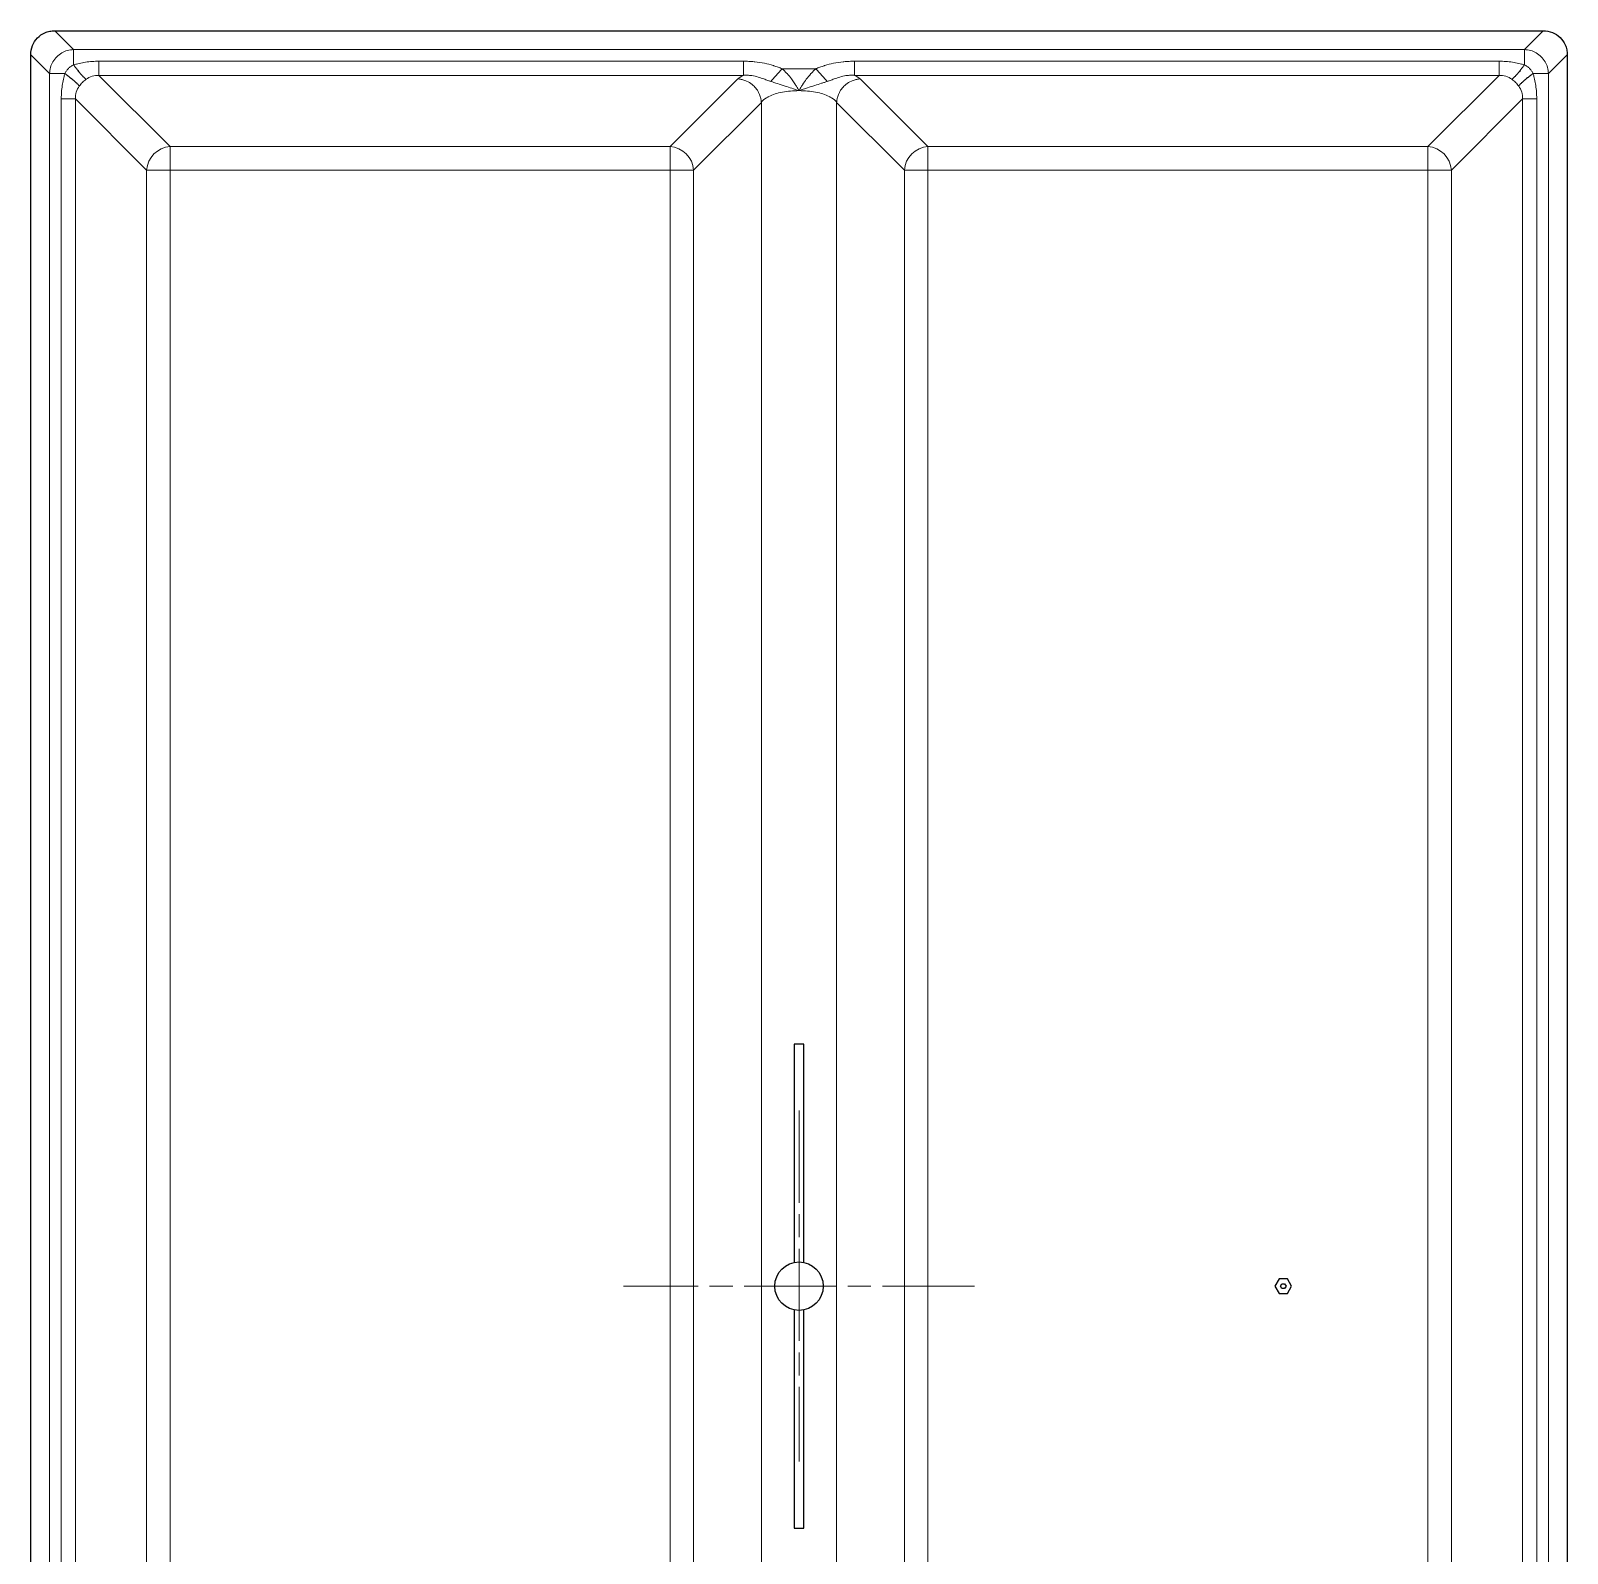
# Model space of a CAD drawing. Header units: millimetres. Extents: x 0 to 1486, y 0 to 1051.
# Drawn here: x 443.13 to 474.86, y 344.13 to 375.58 of the extents above; entities that cross this region are included whole.
import ezdxf

# ---------------------------------------------------------------- set-up
doc = ezdxf.new("R2010")
doc.units = ezdxf.units.MM
doc.header["$LTSCALE"] = 1.25
doc.linetypes.add('CHAIN', pattern=[0.3543, 0.2362, -0.0295, 0.0591, -0.0295])
for name, color, linetype, lineweight, true_color in [('Mittelpunktmarkierung(DIN)', 7, 'Continuous', 9, 0x262659), ('Sichtbare Kanten(DIN)', 7, 'Continuous', 25, 0x262659), ('Sichtbare tangentiale Kanten(DIN)', 7, 'Continuous', 15, 0x1a1a3e)]:
    doc.layers.add(name, color=color, linetype=linetype, lineweight=lineweight, true_color=true_color)

msp = doc.modelspace()

# ---------------------------------------------------------------- linework, layer by layer
at = {"layer": 'Mittelpunktmarkierung(DIN)', "linetype": 'CHAIN', "ltscale": 6.444903}
for p, q in [((458.9985, 353.2739), (458.9985, 346.0239)), ((462.6235, 349.6489), (455.3735, 349.6489))]:
    msp.add_line(p, q, dxfattribs=at)
at = {"layer": 'Sichtbare Kanten(DIN)'}
for p, q in [((443.6286, 375.5839), (474.3683, 375.5839)), ((443.1335, 324.209), (443.1335, 375.0887)), ((474.8635, 375.0887), (474.8635, 324.209)), ((459.0985, 354.6489), (458.8985, 354.6489)), ((458.8985, 354.6489), (458.8985, 350.1388)), ((459.0985, 350.1388), (459.0985, 354.6489)), ((468.9119, 349.7989), (468.8253, 349.6489)), ((469.0851, 349.7989), (468.9119, 349.7989)), ((468.9407, 349.6489), (468.9696, 349.6989)), ((468.9696, 349.6989), (469.0273, 349.6989)), ((469.0273, 349.6989), (469.0562, 349.6489)), ((469.1717, 349.6489), (469.0851, 349.7989)), ((468.8253, 349.6489), (468.9119, 349.4989)), ((468.9119, 349.4989), (469.0851, 349.4989)), ((468.9696, 349.5989), (468.9407, 349.6489)), ((469.0273, 349.5989), (468.9696, 349.5989)), ((469.0562, 349.6489), (469.0273, 349.5989)), ((469.0851, 349.4989), (469.1717, 349.6489)), ((458.8985, 349.159), (458.8985, 344.6489)), ((459.0985, 344.6489), (459.0985, 349.159)), ((458.8985, 344.6489), (459.0985, 344.6489))]:
    msp.add_line(p, q, dxfattribs=at)
msp.add_circle((458.9985, 349.6489), 0.5, dxfattribs=at)
for points, knots in [([(443.1335, 375.0887), (443.1335, 375.1527), (443.1459, 375.2171), (443.1937, 375.335), (443.2287, 375.3887), (443.3168, 375.4796), (443.3697, 375.5163), (443.4593, 375.5557), (443.4923, 375.5662), (443.5597, 375.5803), (443.5942, 375.5839), (443.6286, 375.5839)], [0, 0, 0, 0, 0.019193526, 0.019193526, 0.038166014, 0.038166014, 0.057250771, 0.057250771, 0.067667509, 0.067667509, 0.078108379, 0.078108379, 0.078108379, 0.078108379]), ([(474.3683, 375.5839), (474.4323, 375.5839), (474.4967, 375.5714), (474.6146, 375.5237), (474.6683, 375.4887), (474.7592, 375.4006), (474.7959, 375.3476), (474.8353, 375.258), (474.8458, 375.225), (474.8598, 375.1577), (474.8635, 375.1232), (474.8635, 375.0887)], [0, 0, 0, 0, 0.019193526, 0.019193526, 0.038166014, 0.038166014, 0.057250771, 0.057250771, 0.067667509, 0.067667509, 0.078108379, 0.078108379, 0.078108379, 0.078108379]), ([(444.0187, 374.8777), (444.0304, 374.8618), (444.042, 374.8462), (444.0536, 374.831), (444.0681, 374.8119), (444.0825, 374.7934), (444.0965, 374.7756), (444.105, 374.7649), (444.1133, 374.7546), (444.1215, 374.7445), (444.1379, 374.7243), (444.1537, 374.7054), (444.1687, 374.6881), (444.1838, 374.6708), (444.198, 374.655), (444.2112, 374.641), (444.2178, 374.634), (444.2241, 374.6275), (444.2302, 374.6215), (444.2402, 374.6114), (444.2495, 374.6026), (444.2579, 374.5953), (444.2647, 374.5894), (444.2708, 374.5845), (444.2763, 374.5805)], [-1.0769104, -1.0769104, -1.0769104, -1.0769104, -0.9572537, -0.9572537, -0.9572537, -0.8077, -0.8077, -0.8077, -0.7179403, -0.7179403, -0.7179403, -0.5384552, -0.5384552, -0.5384552, -0.3589701, -0.3589701, -0.3589701, -0.2692104, -0.2692104, -0.2692104, -0.1196567, -0.1196567, -0.1196567, 0, 0, 0, 0]), ([(473.9782, 374.8777), (473.9666, 374.8618), (473.9549, 374.8462), (473.9433, 374.831), (473.9288, 374.8119), (473.9145, 374.7934), (473.9004, 374.7756), (473.892, 374.7649), (473.8836, 374.7546), (473.8754, 374.7445), (473.859, 374.7243), (473.8432, 374.7054), (473.8282, 374.6881), (473.8131, 374.6708), (473.7989, 374.655), (473.7857, 374.641), (473.7791, 374.634), (473.7728, 374.6275), (473.7668, 374.6215), (473.7567, 374.6114), (473.7474, 374.6026), (473.739, 374.5953), (473.7323, 374.5894), (473.7261, 374.5845), (473.7206, 374.5805)], [-1.0769104, -1.0769104, -1.0769104, -1.0769104, -0.9572537, -0.9572537, -0.9572537, -0.8077, -0.8077, -0.8077, -0.7179403, -0.7179403, -0.7179403, -0.5384552, -0.5384552, -0.5384552, -0.3589701, -0.3589701, -0.3589701, -0.2692104, -0.2692104, -0.2692104, -0.1196567, -0.1196567, -0.1196567, 0, 0, 0, 0]), ([(443.8397, 374.6986), (443.8555, 374.687), (443.8711, 374.6753), (443.8864, 374.6637), (443.9054, 374.6492), (443.924, 374.6349), (443.9417, 374.6208), (443.9524, 374.6124), (443.9628, 374.604), (443.9728, 374.5958), (443.993, 374.5794), (444.0119, 374.5636), (444.0292, 374.5486), (444.0466, 374.5335), (444.0623, 374.5193), (444.0763, 374.5061), (444.0833, 374.4995), (444.0898, 374.4932), (444.0959, 374.4872), (444.1059, 374.4771), (444.1147, 374.4678), (444.122, 374.4594), (444.1279, 374.4527), (444.1328, 374.4465), (444.1368, 374.441)], [-1.0769104, -1.0769104, -1.0769104, -1.0769104, -0.9572537, -0.9572537, -0.9572537, -0.8077, -0.8077, -0.8077, -0.7179403, -0.7179403, -0.7179403, -0.5384552, -0.5384552, -0.5384552, -0.3589701, -0.3589701, -0.3589701, -0.2692104, -0.2692104, -0.2692104, -0.1196567, -0.1196567, -0.1196567, 0, 0, 0, 0]), ([(474.1573, 374.6986), (474.1414, 374.687), (474.1258, 374.6753), (474.1106, 374.6637), (474.0915, 374.6492), (474.073, 374.6349), (474.0552, 374.6208), (474.0445, 374.6124), (474.0342, 374.604), (474.0241, 374.5958), (474.0039, 374.5794), (473.985, 374.5636), (473.9677, 374.5486), (473.9504, 374.5335), (473.9346, 374.5193), (473.9206, 374.5061), (473.9136, 374.4995), (473.9071, 374.4932), (473.9011, 374.4872), (473.891, 374.4771), (473.8822, 374.4678), (473.8749, 374.4594), (473.869, 374.4527), (473.8641, 374.4465), (473.8601, 374.441)], [-1.0769104, -1.0769104, -1.0769104, -1.0769104, -0.9572537, -0.9572537, -0.9572537, -0.8077, -0.8077, -0.8077, -0.7179403, -0.7179403, -0.7179403, -0.5384552, -0.5384552, -0.5384552, -0.3589701, -0.3589701, -0.3589701, -0.2692104, -0.2692104, -0.2692104, -0.1196567, -0.1196567, -0.1196567, 0, 0, 0, 0])]:
    msp.add_open_spline(points, degree=3, knots=knots, dxfattribs=at)
at = {"layer": 'Sichtbare tangentiale Kanten(DIN)'}
for p, q in [((443.6286, 375.5839), (444.0187, 375.1938)), ((474.3683, 375.5839), (473.9782, 375.1938)), ((443.1335, 375.0887), (443.5236, 374.6986)), ((444.0187, 375.1938), (473.9782, 375.1938)), ((474.8635, 375.0887), (474.4734, 374.6986)), ((444.5416, 374.9529), (457.85, 374.9529)), ((444.5416, 374.9529), (444.5416, 374.6613)), ((457.85, 374.6613), (457.85, 374.9529)), ((458.651, 374.7977), (459.3458, 374.7977)), ((460.147, 374.9529), (473.4553, 374.9529)), ((460.147, 374.9529), (460.147, 374.6613)), ((473.4553, 374.6613), (473.4553, 374.9529)), ((443.5236, 324.5991), (443.5236, 374.6986)), ((443.8397, 374.6986), (443.5236, 374.6986)), ((444.5416, 374.6613), (446.0126, 373.1903)), ((444.5416, 374.6613), (457.85, 374.6613)), ((456.3365, 373.1903), (457.7361, 374.588)), ((460.147, 374.6613), (473.4553, 374.6613)), ((461.6604, 373.1903), (460.2608, 374.588)), ((473.4553, 374.6613), (471.9843, 373.1903)), ((474.4734, 374.6986), (474.4734, 324.5991)), ((443.7644, 374.1758), (443.7644, 325.122)), ((443.7644, 374.1758), (444.056, 374.1758)), ((444.056, 374.1758), (445.5271, 372.7047)), ((444.056, 374.1758), (444.056, 325.122)), ((456.8221, 372.7047), (458.2216, 374.1024)), ((458.2216, 374.1024), (458.2216, 325.1953)), ((459.7753, 374.1024), (459.7753, 325.1953)), ((461.1749, 372.7047), (459.7753, 374.1024)), ((473.9409, 374.1758), (472.4699, 372.7047)), ((473.9409, 374.1758), (473.9409, 325.122)), ((474.2325, 374.1758), (473.9409, 374.1758)), ((474.2325, 374.1758), (474.2325, 325.122)), ((446.0126, 373.1903), (456.3365, 373.1903)), ((446.0126, 372.7047), (446.0126, 373.1903)), ((456.3365, 373.1903), (456.3365, 372.7047)), ((461.6604, 372.7047), (461.6604, 373.1903)), ((461.6604, 373.1903), (471.9843, 373.1903)), ((471.9843, 373.1903), (471.9843, 372.7047)), ((446.0126, 372.7047), (445.5271, 372.7047)), ((445.5271, 326.593), (445.5271, 372.7047)), ((446.0126, 372.7047), (456.3365, 372.7047)), ((446.0126, 326.593), (446.0126, 372.7047)), ((456.3365, 372.7047), (456.3365, 326.593)), ((456.8221, 372.7047), (456.3365, 372.7047)), ((456.8221, 372.7047), (456.8221, 326.593)), ((461.1749, 372.7047), (461.1749, 326.593)), ((461.6604, 372.7047), (461.1749, 372.7047)), ((461.6604, 372.7047), (471.9843, 372.7047)), ((461.6604, 372.7047), (461.6604, 326.593)), ((471.9843, 372.7047), (471.9843, 326.593)), ((472.4699, 372.7047), (471.9843, 372.7047)), ((472.4699, 372.7047), (472.4699, 326.593))]:
    msp.add_line(p, q, dxfattribs=at)
for centre, major_axis, ratio, start_param, end_param in [((458.6511, 374.7977), (-0.3343, -0.3717), 0.0000692, 4.7125872, 5.493443), ((459.3457, 374.7976), (-0.3344, 0.3717), 0.0000692, 3.9311732, 4.7123471), ((458.7928, 374.5295), (1.094, 0.0179), 0.2634519, 2.6053414, 2.8754525), ((459.2041, 374.5295), (1.094, -0.0179), 0.2634519, 0.2661401, 0.5362513), ((446.0126, 372.7047), (0.3536, 0.3536), 0.9446321, 0.8138776, 2.327715), ((456.3365, 372.7047), (-0.3533, 0.3538), 0.9445654, 3.9561594, 5.4699263), ((461.6604, 372.7047), (-0.3533, -0.3538), 0.9445654, 3.9548516, 5.4686186), ((471.9843, 372.7047), (-0.3536, 0.3536), 0.9446321, 3.9554703, 5.4693077)]:
    msp.add_ellipse(centre, major_axis=major_axis, ratio=ratio, start_param=start_param, end_param=end_param, dxfattribs=at)
for points in [[(443.5236, 374.6986), (443.5249, 374.7843), (443.5728, 374.9554), (443.7619, 375.1445), (443.933, 375.1924), (444.0187, 375.1938)], [(474.4734, 374.6986), (474.472, 374.7843), (474.4241, 374.9554), (474.235, 375.1445), (474.0639, 375.1924), (473.9782, 375.1938)]]:
    msp.add_open_spline(points, degree=3, dxfattribs=at)
for points, knots in [([(444.0187, 375.1938), (444.0187, 375.1872), (444.0187, 375.1568), (444.0187, 375.0657), (444.0187, 374.9643), (444.0187, 374.8981), (444.0187, 374.8777)], [0, 0, 0, 0, 0.14235484, 0.28470968, 0.42706452, 0.48919907, 0.48919907, 0.48919907, 0.48919907]), ([(473.9782, 374.8777), (473.9782, 374.8981), (473.9782, 374.9643), (473.9782, 375.0657), (473.9782, 375.1568), (473.9782, 375.1872), (473.9782, 375.1938)], [-0.48919907, -0.48919907, -0.48919907, -0.48919907, -0.42706452, -0.28470968, -0.14235484, 0, 0, 0, 0]), ([(443.8397, 374.6986), (443.848, 374.7157), (443.8669, 374.7511), (443.9079, 374.8041), (443.9626, 374.8484), (443.9996, 374.8683), (444.0187, 374.8777)], [0, 0, 0, 0, 0.06385433, 0.1271103, 0.18750841, 0.25908506, 0.25908506, 0.25908506, 0.25908506]), ([(444.5416, 374.9529), (444.5299, 374.9528), (444.5182, 374.9528), (444.5065, 374.9526), (444.4948, 374.9524), (444.4831, 374.9521), (444.4715, 374.9516), (444.4482, 374.9508), (444.425, 374.9496), (444.4019, 374.948), (444.3559, 374.9448), (444.3105, 374.9399), (444.2664, 374.9335), (444.2221, 374.9271), (444.1791, 374.9191), (444.1377, 374.9097), (444.117, 374.905), (444.0968, 374.9), (444.0769, 374.8946), (444.067, 374.892), (444.0572, 374.8892), (444.0475, 374.8864), (444.0378, 374.8835), (444.0282, 374.8806), (444.0187, 374.8777)], [0, 0, 0, 0, 0.03321382, 0.03321382, 0.03321382, 0.06641125, 0.06641125, 0.06641125, 0.13277377, 0.13277377, 0.13277377, 0.26517816, 0.26517816, 0.26517816, 0.3981672, 0.3981672, 0.3981672, 0.46455773, 0.46455773, 0.46455773, 0.4977404, 0.4977404, 0.4977404, 0.53089995, 0.53089995, 0.53089995, 0.53089995]), ([(458.651, 374.7977), (458.644, 374.8005), (458.637, 374.8032), (458.63, 374.806), (458.623, 374.8087), (458.616, 374.8115), (458.6089, 374.8142), (458.5948, 374.8197), (458.5805, 374.8251), (458.566, 374.8304), (458.5372, 374.841), (458.5077, 374.8512), (458.4774, 374.8609), (458.4741, 374.8619), (458.4708, 374.863), (458.4674, 374.864), (458.4092, 374.8822), (458.3478, 374.8982), (458.2833, 374.9113), (458.2204, 374.9241), (458.1546, 374.9341), (458.087, 374.941), (458.0824, 374.9415), (458.0777, 374.942), (458.073, 374.9424), (458.0365, 374.9459), (457.9995, 374.9485), (457.9622, 374.9503), (457.9436, 374.9512), (457.9249, 374.9518), (457.9062, 374.9522), (457.8875, 374.9526), (457.8687, 374.9527), (457.85, 374.9529)], [0, 0, 0, 0, 0.02582867, 0.02582867, 0.02582867, 0.05159429, 0.05159429, 0.05159429, 0.10298265, 0.10298265, 0.10298265, 0.20556131, 0.20556131, 0.20556131, 0.21674073, 0.21674073, 0.21674073, 0.4126769, 0.4126769, 0.4126769, 0.60355799, 0.60355799, 0.60355799, 0.61667445, 0.61667445, 0.61667445, 0.71946381, 0.71946381, 0.71946381, 0.77085238, 0.77085238, 0.77085238, 0.82223246, 0.82223246, 0.82223246, 0.82223246]), ([(458.9985, 374.3455), (458.9928, 374.356), (458.987, 374.3664), (458.981, 374.3767), (458.9751, 374.3871), (458.969, 374.3973), (458.9629, 374.4076), (458.9506, 374.428), (458.9381, 374.4483), (458.9253, 374.4685), (458.9076, 374.4966), (458.8894, 374.5246), (458.87, 374.5515), (458.8615, 374.5633), (458.8528, 374.575), (458.8441, 374.5865), (458.8151, 374.6246), (458.7846, 374.6614), (458.7524, 374.6967), (458.7363, 374.7144), (458.7198, 374.7316), (458.7029, 374.7485), (458.6945, 374.7569), (458.686, 374.7652), (458.6773, 374.7734), (458.6686, 374.7816), (458.6598, 374.7896), (458.651, 374.7977)], [0, 0, 0, 0, 0.03587341, 0.03587341, 0.03587341, 0.0717053, 0.0717053, 0.0717053, 0.1433193, 0.1433193, 0.1433193, 0.24303135, 0.24303135, 0.24303135, 0.28653169, 0.28653169, 0.28653169, 0.42986377, 0.42986377, 0.42986377, 0.50150274, 0.50150274, 0.50150274, 0.53727845, 0.53727845, 0.53727845, 0.57301031, 0.57301031, 0.57301031, 0.57301031]), ([(459.3458, 374.7977), (459.337, 374.7896), (459.3282, 374.7816), (459.3195, 374.7734), (459.3108, 374.7652), (459.3023, 374.7569), (459.2938, 374.7484), (459.2769, 374.7316), (459.2604, 374.7143), (459.2444, 374.6967), (459.2111, 374.6601), (459.1796, 374.622), (459.1498, 374.5825), (459.122, 374.5457), (459.0966, 374.5071), (459.0719, 374.4683), (459.059, 374.4482), (459.0464, 374.4279), (459.0341, 374.4075), (459.0279, 374.3973), (459.0218, 374.387), (459.0159, 374.3767), (459.0099, 374.3664), (459.0042, 374.356), (458.9985, 374.3455)], [0, 0, 0, 0, 0.03572786, 0.03572786, 0.03572786, 0.07149696, 0.07149696, 0.07149696, 0.14312065, 0.14312065, 0.14312065, 0.29141532, 0.29141532, 0.29141532, 0.4296401, 0.4296401, 0.4296401, 0.50120872, 0.50120872, 0.50120872, 0.53702595, 0.53702595, 0.53702595, 0.57289689, 0.57289689, 0.57289689, 0.57289689]), ([(459.3458, 374.7977), (459.3528, 374.8005), (459.3597, 374.8032), (459.3667, 374.806), (459.3737, 374.8087), (459.3808, 374.8115), (459.3879, 374.8142), (459.402, 374.8197), (459.4163, 374.8251), (459.4308, 374.8304), (459.4596, 374.841), (459.4892, 374.8512), (459.5195, 374.8609), (459.5228, 374.8619), (459.5261, 374.8629), (459.5294, 374.864), (459.5876, 374.8821), (459.649, 374.8982), (459.7135, 374.9113), (459.7764, 374.9241), (459.8422, 374.9341), (459.9098, 374.941), (459.9145, 374.9415), (459.9192, 374.942), (459.9238, 374.9424), (459.9604, 374.9459), (459.9974, 374.9485), (460.0347, 374.9503), (460.0533, 374.9512), (460.072, 374.9518), (460.0907, 374.9522), (460.1095, 374.9526), (460.1282, 374.9527), (460.147, 374.9529)], [0, 0, 0, 0, 0.02583351, 0.02583351, 0.02583351, 0.05160361, 0.05160361, 0.05160361, 0.10300036, 0.10300036, 0.10300036, 0.20559562, 0.20559562, 0.20559562, 0.21673382, 0.21673382, 0.21673382, 0.41266739, 0.41266739, 0.41266739, 0.60358148, 0.60358148, 0.60358148, 0.61677746, 0.61677746, 0.61677746, 0.71958411, 0.71958411, 0.71958411, 0.77098124, 0.77098124, 0.77098124, 0.82236981, 0.82236981, 0.82236981, 0.82236981]), ([(473.4553, 374.9529), (473.4671, 374.9528), (473.4787, 374.9528), (473.4904, 374.9526), (473.5021, 374.9524), (473.5138, 374.9521), (473.5254, 374.9516), (473.5487, 374.9508), (473.572, 374.9496), (473.595, 374.948), (473.6411, 374.9448), (473.6865, 374.9399), (473.7305, 374.9335), (473.7748, 374.9271), (473.8178, 374.9191), (473.8592, 374.9097), (473.8799, 374.905), (473.9001, 374.9), (473.92, 374.8946), (473.9299, 374.892), (473.9397, 374.8892), (473.9494, 374.8864), (473.9591, 374.8835), (473.9687, 374.8806), (473.9782, 374.8777)], [0, 0, 0, 0, 0.03321382, 0.03321382, 0.03321382, 0.06641125, 0.06641125, 0.06641125, 0.13277377, 0.13277377, 0.13277377, 0.26517816, 0.26517816, 0.26517816, 0.3981672, 0.3981672, 0.3981672, 0.46455773, 0.46455773, 0.46455773, 0.4977404, 0.4977404, 0.4977404, 0.53089995, 0.53089995, 0.53089995, 0.53089995]), ([(474.1573, 374.6986), (474.1489, 374.7157), (474.13, 374.7511), (474.089, 374.8041), (474.0344, 374.8484), (473.9973, 374.8683), (473.9782, 374.8777)], [0, 0, 0, 0, 0.06385433, 0.1271103, 0.18750841, 0.25908506, 0.25908506, 0.25908506, 0.25908506]), ([(443.7644, 374.1758), (443.7645, 374.1875), (443.7646, 374.1991), (443.7648, 374.2108), (443.7649, 374.2225), (443.7653, 374.2342), (443.7657, 374.2458), (443.7665, 374.2691), (443.7677, 374.2924), (443.7693, 374.3154), (443.7726, 374.3615), (443.7774, 374.4069), (443.7838, 374.4509), (443.7902, 374.4952), (443.7982, 374.5382), (443.8076, 374.5796), (443.8123, 374.6003), (443.8174, 374.6205), (443.8227, 374.6404), (443.8254, 374.6503), (443.8281, 374.6601), (443.8309, 374.6698), (443.8338, 374.6795), (443.8367, 374.6891), (443.8397, 374.6986)], [0, 0, 0, 0, 0.03321382, 0.03321382, 0.03321382, 0.06641125, 0.06641125, 0.06641125, 0.13277377, 0.13277377, 0.13277377, 0.26517816, 0.26517816, 0.26517816, 0.3981672, 0.3981672, 0.3981672, 0.46455773, 0.46455773, 0.46455773, 0.4977404, 0.4977404, 0.4977404, 0.53089997, 0.53089997, 0.53089997, 0.53089997]), ([(444.056, 374.1758), (444.0535, 374.225), (444.0655, 374.3213), (444.1094, 374.4036), (444.1368, 374.441)], [0, 0, 0, 0, 0.14249094, 0.285274, 0.285274, 0.285274, 0.285274]), ([(444.1368, 374.441), (444.1559, 374.4669), (444.1986, 374.5178), (444.2494, 374.5607), (444.2763, 374.5805)], [0, 0, 0, 0, 0.09759049, 0.19891575, 0.19891575, 0.19891575, 0.19891575]), ([(444.5416, 374.6613), (444.4923, 374.6638), (444.396, 374.6519), (444.3137, 374.6079), (444.2763, 374.5805)], [0, 0, 0, 0, 0.14249094, 0.285274, 0.285274, 0.285274, 0.285274]), ([(457.7361, 374.588), (457.7478, 374.5873), (457.7594, 374.5862), (457.7711, 374.5847), (457.7944, 374.5817), (457.8176, 374.577), (457.8404, 374.5707), (457.8661, 374.5636), (457.8913, 374.5545), (457.9158, 374.5434), (457.9565, 374.5249), (457.995, 374.501), (458.0299, 374.4726), (458.0439, 374.4612), (458.0573, 374.4491), (458.07, 374.4364), (458.0828, 374.4236), (458.0948, 374.4102), (458.1062, 374.3963), (458.1289, 374.3683), (458.1488, 374.3381), (458.1653, 374.3063), (458.1694, 374.2983), (458.1733, 374.2903), (458.177, 374.2821), (458.1881, 374.2577), (458.1972, 374.2324), (458.2043, 374.2068), (458.2106, 374.1839), (458.2153, 374.1608), (458.2183, 374.1374), (458.2198, 374.1258), (458.2209, 374.1141), (458.2216, 374.1024)], [-1.5137969, -1.5137969, -1.5137969, -1.5137969, -1.4417114, -1.4417114, -1.4417114, -1.2975402, -1.2975402, -1.2975402, -1.1353545, -1.1353545, -1.1353545, -0.8650268, -0.8650268, -0.8650268, -0.7568985, -0.7568985, -0.7568985, -0.6487701, -0.6487701, -0.6487701, -0.4325134, -0.4325134, -0.4325134, -0.3784425, -0.3784425, -0.3784425, -0.2162567, -0.2162567, -0.2162567, -0.0720856, -0.0720856, -0.0720856, 0, 0, 0, 0]), ([(458.4157, 374.536), (458.4084, 374.5384), (458.4012, 374.5408), (458.3941, 374.5431), (458.3871, 374.5455), (458.3801, 374.5479), (458.3734, 374.5503), (458.3598, 374.555), (458.3467, 374.5597), (458.3339, 374.5644), (458.3057, 374.5748), (458.2793, 374.5849), (458.2534, 374.5943), (458.2088, 374.6106), (458.166, 374.625), (458.1228, 374.6362), (458.0808, 374.6472), (458.0386, 374.6551), (457.996, 374.6596), (457.9702, 374.6623), (457.9443, 374.6637), (457.9184, 374.6639), (457.907, 374.664), (457.8955, 374.6638), (457.8841, 374.6634), (457.8727, 374.6629), (457.8613, 374.6621), (457.85, 374.6613)], [0, 0, 0, 0, 0.01897293, 0.01897293, 0.01897293, 0.03796717, 0.03796717, 0.03796717, 0.0760056, 0.0760056, 0.0760056, 0.16042953, 0.16042953, 0.16042953, 0.30545971, 0.30545971, 0.30545971, 0.44674817, 0.44674817, 0.44674817, 0.53248555, 0.53248555, 0.53248555, 0.57052339, 0.57052339, 0.57052339, 0.60860904, 0.60860904, 0.60860904, 0.60860904]), ([(458.9985, 374.3455), (458.8964, 374.3812), (458.7328, 374.4323), (458.5494, 374.4919), (458.4587, 374.5221), (458.4157, 374.536)], [0, 0, 0, 0, 0.26896939, 0.45156772, 0.63416606, 0.63416606, 0.63416606, 0.63416606]), ([(459.5812, 374.536), (459.5719, 374.5329), (459.5624, 374.5299), (459.5529, 374.5268), (459.5433, 374.5237), (459.5336, 374.5205), (459.5238, 374.5173), (459.5042, 374.5108), (459.484, 374.5042), (459.4631, 374.4973), (459.42, 374.4831), (459.3738, 374.4679), (459.3234, 374.4518), (459.2764, 374.4367), (459.2257, 374.4208), (459.1723, 374.4036), (459.1446, 374.3947), (459.1162, 374.3854), (459.0871, 374.3757), (459.0727, 374.3709), (459.058, 374.366), (459.0432, 374.3609), (459.0284, 374.3559), (459.0134, 374.3507), (458.9985, 374.3455)], [0, 0, 0, 0, 0.0397614, 0.0397614, 0.0397614, 0.07945706, 0.07945706, 0.07945706, 0.15871475, 0.15871475, 0.15871475, 0.32258972, 0.32258972, 0.32258972, 0.47589741, 0.47589741, 0.47589741, 0.55516807, 0.55516807, 0.55516807, 0.59470835, 0.59470835, 0.59470835, 0.63418302, 0.63418302, 0.63418302, 0.63418302]), ([(459.5812, 374.536), (459.5885, 374.5383), (459.5957, 374.5407), (459.6028, 374.5431), (459.6099, 374.5455), (459.6168, 374.5478), (459.6236, 374.5502), (459.6372, 374.555), (459.6503, 374.5597), (459.663, 374.5644), (459.6912, 374.5747), (459.7176, 374.5848), (459.7435, 374.5943), (459.788, 374.6106), (459.8309, 374.625), (459.874, 374.6362), (459.916, 374.6472), (459.9583, 374.6551), (460.0008, 374.6596), (460.0267, 374.6623), (460.0526, 374.6637), (460.0785, 374.6639), (460.0899, 374.664), (460.1014, 374.6638), (460.1128, 374.6634), (460.1242, 374.6629), (460.1356, 374.6621), (460.147, 374.6613)], [0, 0, 0, 0, 0.01897228, 0.01897228, 0.01897228, 0.03796594, 0.03796594, 0.03796594, 0.07600353, 0.07600353, 0.07600353, 0.16039524, 0.16039524, 0.16039524, 0.30539712, 0.30539712, 0.30539712, 0.44668431, 0.44668431, 0.44668431, 0.53247752, 0.53247752, 0.53247752, 0.57051482, 0.57051482, 0.57051482, 0.60860001, 0.60860001, 0.60860001, 0.60860001]), ([(459.7753, 374.1024), (459.776, 374.1141), (459.7771, 374.1258), (459.7786, 374.1374), (459.7816, 374.1608), (459.7863, 374.1839), (459.7926, 374.2068), (459.7997, 374.2324), (459.8088, 374.2577), (459.8199, 374.2821), (459.8236, 374.2903), (459.8275, 374.2983), (459.8316, 374.3063), (459.8481, 374.3381), (459.868, 374.3683), (459.8907, 374.3963), (459.9021, 374.4102), (459.9142, 374.4236), (459.9269, 374.4364), (459.9396, 374.4491), (459.953, 374.4612), (459.967, 374.4726), (460.0019, 374.501), (460.0404, 374.5249), (460.0812, 374.5434), (460.1056, 374.5545), (460.1308, 374.5636), (460.1565, 374.5707), (460.1793, 374.577), (460.2025, 374.5817), (460.2258, 374.5847), (460.2375, 374.5862), (460.2492, 374.5873), (460.2608, 374.588)], [-1.5137969, -1.5137969, -1.5137969, -1.5137969, -1.4417114, -1.4417114, -1.4417114, -1.2975402, -1.2975402, -1.2975402, -1.1353545, -1.1353545, -1.1353545, -1.0812835, -1.0812835, -1.0812835, -0.8650268, -0.8650268, -0.8650268, -0.7568985, -0.7568985, -0.7568985, -0.6487701, -0.6487701, -0.6487701, -0.3784425, -0.3784425, -0.3784425, -0.2162567, -0.2162567, -0.2162567, -0.0720856, -0.0720856, -0.0720856, 0, 0, 0, 0]), ([(473.4553, 374.6613), (473.5046, 374.6638), (473.6009, 374.6519), (473.6832, 374.6079), (473.7206, 374.5805)], [0, 0, 0, 0, 0.14249094, 0.285274, 0.285274, 0.285274, 0.285274]), ([(473.8601, 374.441), (473.841, 374.4669), (473.7983, 374.5178), (473.7475, 374.5607), (473.7206, 374.5805)], [0, 0, 0, 0, 0.09759049, 0.19891575, 0.19891575, 0.19891575, 0.19891575]), ([(473.9409, 374.1758), (473.9434, 374.225), (473.9315, 374.3213), (473.8875, 374.4036), (473.8601, 374.441)], [0, 0, 0, 0, 0.14249094, 0.285274, 0.285274, 0.285274, 0.285274]), ([(474.4734, 374.6986), (474.4708, 374.6986), (474.467, 374.6986), (474.4621, 374.6986), (474.4552, 374.6986), (474.4461, 374.6986), (474.4348, 374.6986), (474.4298, 374.6986), (474.4243, 374.6986), (474.4184, 374.6986), (474.4016, 374.6986), (474.3816, 374.6986), (474.3588, 374.6986), (474.3428, 374.6986), (474.3253, 374.6986), (474.3068, 374.6986), (474.2899, 374.6986), (474.272, 374.6986), (474.2533, 374.6986), (474.2392, 374.6986), (474.2247, 374.6986), (474.2099, 374.6986), (474.1927, 374.6986), (474.1751, 374.6986), (474.1573, 374.6986)], [0, 0, 0, 0, 0.1366456, 0.1366456, 0.1366456, 0.3250932, 0.3250932, 0.3250932, 0.4099368, 0.4099368, 0.4099368, 0.6502295, 0.6502295, 0.6502295, 0.8198736, 0.8198736, 0.8198736, 0.9753762, 0.9753762, 0.9753762, 1.0931648, 1.0931648, 1.0931648, 1.2298104, 1.2298104, 1.2298104, 1.2298104]), ([(474.2325, 374.1758), (474.2324, 374.1875), (474.2324, 374.1991), (474.2322, 374.2108), (474.232, 374.2225), (474.2317, 374.2342), (474.2312, 374.2458), (474.2304, 374.2691), (474.2292, 374.2924), (474.2276, 374.3154), (474.2244, 374.3615), (474.2195, 374.4069), (474.2131, 374.4509), (474.2067, 374.4952), (474.1987, 374.5382), (474.1893, 374.5796), (474.1846, 374.6003), (474.1796, 374.6205), (474.1742, 374.6404), (474.1716, 374.6503), (474.1688, 374.6601), (474.166, 374.6698), (474.1631, 374.6795), (474.1602, 374.6891), (474.1573, 374.6986)], [0, 0, 0, 0, 0.03321382, 0.03321382, 0.03321382, 0.06641125, 0.06641125, 0.06641125, 0.13277377, 0.13277377, 0.13277377, 0.26517816, 0.26517816, 0.26517816, 0.3981672, 0.3981672, 0.3981672, 0.46455773, 0.46455773, 0.46455773, 0.4977404, 0.4977404, 0.4977404, 0.53089997, 0.53089997, 0.53089997, 0.53089997]), ([(458.2216, 374.1024), (458.2428, 374.1368), (458.2785, 374.1697), (458.3265, 374.1994), (458.3425, 374.2093), (458.3598, 374.2189), (458.3785, 374.228), (458.4158, 374.2463), (458.4583, 374.2629), (458.5049, 374.2775), (458.5515, 374.292), (458.6023, 374.3045), (458.6557, 374.3146), (458.7625, 374.3348), (458.8803, 374.3455), (458.9985, 374.3455)], [-3.6908115, -3.6908115, -3.6908115, -3.6908115, -3.4165011, -3.4165011, -3.4165011, -3.3249583, -3.3249583, -3.3249583, -3.1418909, -3.1418909, -3.1418909, -2.9591052, -2.9591052, -2.9591052, -2.5932521, -2.5932521, -2.5932521, -2.5932521]), ([(458.9985, 374.3455), (459.1166, 374.3455), (459.2344, 374.3348), (459.3412, 374.3146), (459.3946, 374.3045), (459.4454, 374.292), (459.492, 374.2775), (459.5387, 374.2629), (459.5811, 374.2463), (459.6184, 374.228), (459.6371, 374.2189), (459.6544, 374.2093), (459.6704, 374.1994), (459.7184, 374.1697), (459.7541, 374.1368), (459.7753, 374.1024)], [-2.5932521, -2.5932521, -2.5932521, -2.5932521, -2.2273989, -2.2273989, -2.2273989, -2.0446132, -2.0446132, -2.0446132, -1.8615458, -1.8615458, -1.8615458, -1.770003, -1.770003, -1.770003, -1.4956926, -1.4956926, -1.4956926, -1.4956926])]:
    msp.add_open_spline(points, degree=3, knots=knots, dxfattribs=at)

doc.saveas('drawing.dxf')
